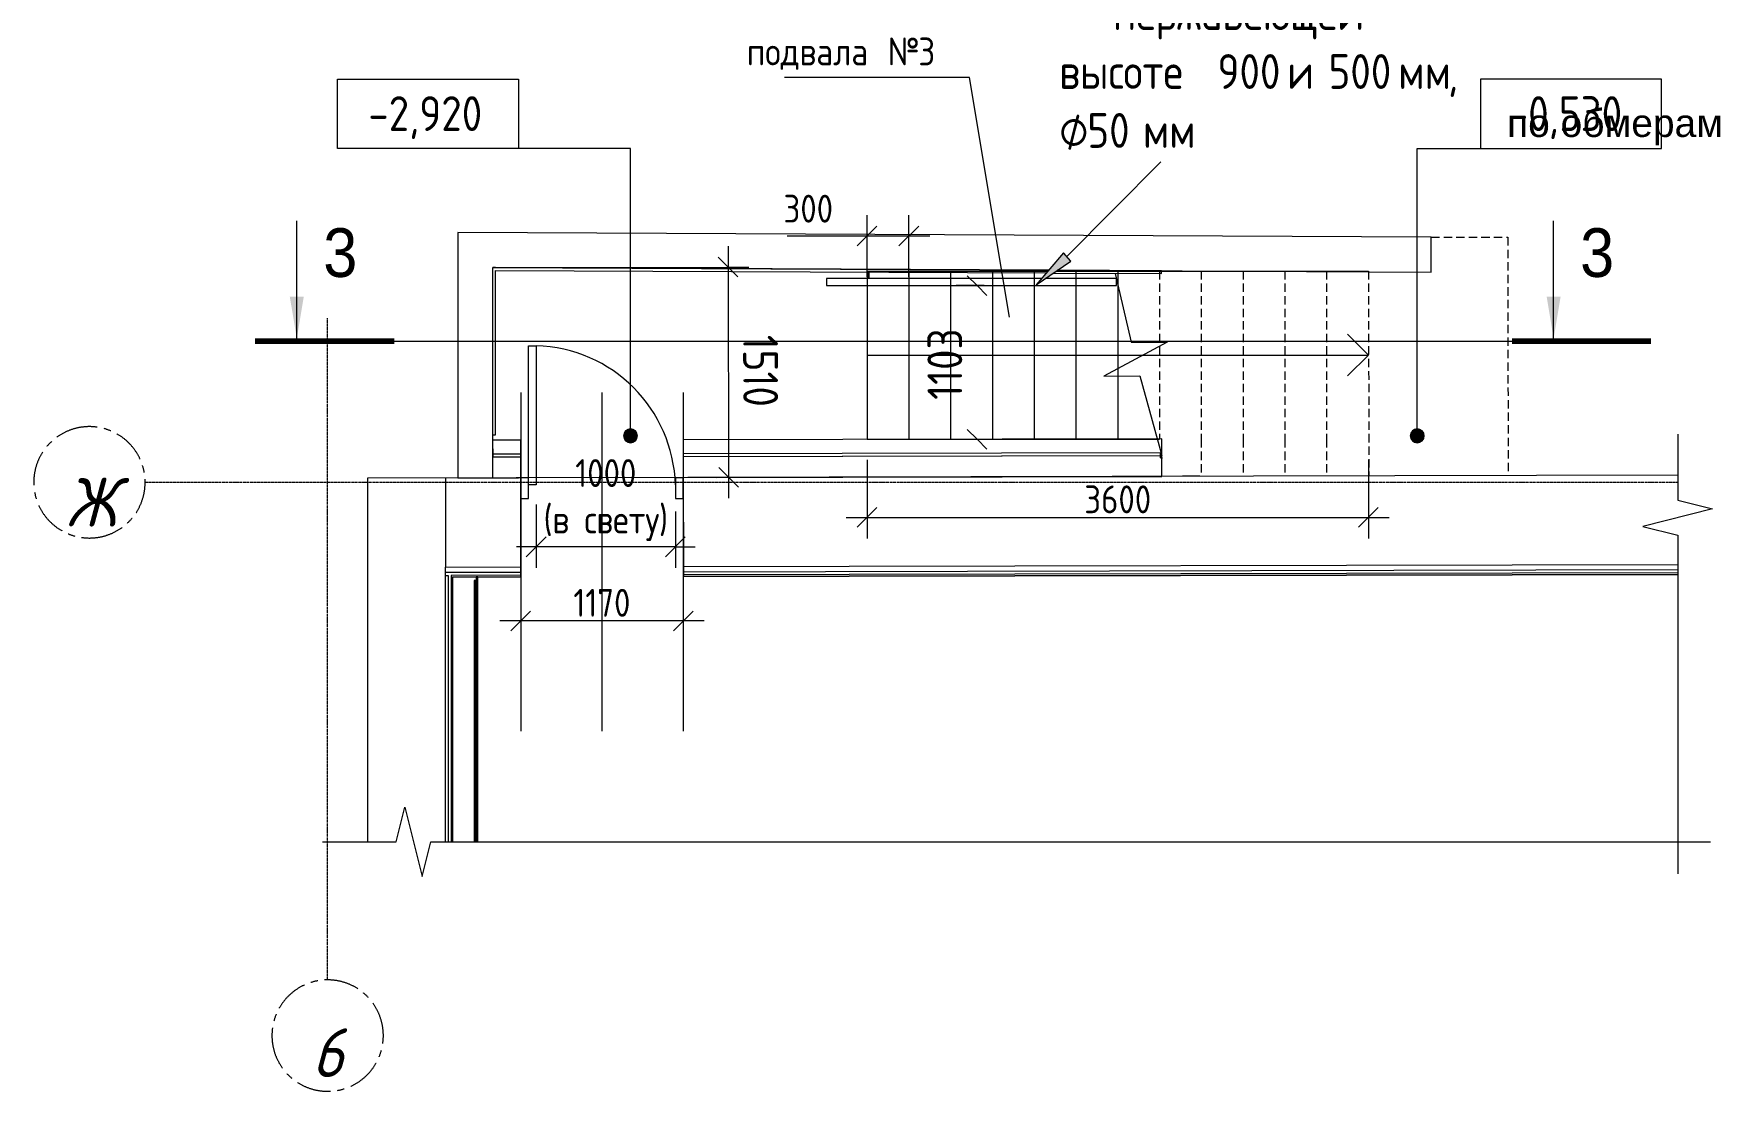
# Model space of a CAD drawing. Header units: millimetres. Extents: x 504091 to 2165846, y 135022 to 442887.
# Drawn here: x 1389419 to 1401530, y 267211 to 274808 of the extents above; entities that cross this region are included whole.
import ezdxf

# ---------------------------------------------------------------- set-up
doc = ezdxf.new("R2010")
doc.units = ezdxf.units.MM
for name, pattern in [('ADSK_Линия сетки', [25, 20, -2.5, 0, -2.5]), ('IMPORT-ADSK_Штриховая_ш3 п1_5 _2_', [4.5, 3, -1.5]), ('осеваяX2', [4, 2.5, -0.5, 0.5, -0.5])]:
    doc.linetypes.add(name, pattern=pattern)
doc.layers.get('Defpoints').update_dxf_attribs({"color": 255})
for name, color, linetype, lineweight in [('+АР_Вспомогательная', 7, 'Continuous', 9), ('+АР_Выноски', 4, 'Continuous', 9), ('A-ANNO-DIMS', 211, 'Continuous', 9), ('A-DETL', 90, 'Continuous', 9), ('A-DETL-GENF', 92, 'Continuous', 18), ('A-DETL-MEDM', 33, 'Continuous', 9), ('A-DETL-THIN', 151, 'Continuous', 18), ('G-ANNO-SYMB', 111, 'Continuous', 9), ('G-ANNO-TEXT', 231, 'Continuous', 9), ('S-STRS', 31, 'Continuous', 9), ('S-STRS-ANNO', 31, 'Continuous', 18), ('Аннотация', 7, 'Continuous', 9), ('Барболитна входные группы План подвала_dwg', 252, 'Continuous', 9), ('Двери', 7, 'Continuous', 20), ('Оси', 165, 'осеваяX2', 13), ('Перекрытие', 7, 'Continuous', 18), ('размеры', 7, 'Continuous', 9)]:
    doc.layers.add(name, color=color, linetype=linetype, lineweight=lineweight)
doc.layers.add('ВСПОМОГАТЕЛЬНЫЙ', color=52, linetype='Continuous', lineweight=5, plot=False)
doc.styles.add('Arial', font='arial.ttf', dxfattribs={"height": 250})
doc.styles.add('GOST 2.304_new', font='isocpeur.ttf', dxfattribs={"width": 0.9, "oblique": 15})
doc.styles.add('GOST Common', font='GOST_Common.ttf', dxfattribs={"width": 0.9, "height": 350})
doc.styles.add('GOST Common_1', font='GOST_Common.ttf', dxfattribs={"width": 0.9, "height": 250})
doc.styles.add('GOST Common_2', font='GOST_Common.ttf', dxfattribs={"width": 0.9, "height": 200})
doc.styles.add('GOST Common_4', font='GOST_Common.ttf', dxfattribs={"width": 0.9, "height": 200})
doc.styles.add('GOST Common_6', font='GOST_Common.ttf', dxfattribs={"width": 0.9, "height": 200})
doc.styles.get("Standard").update_dxf_attribs({"font": 'arial.ttf'})
doc.dimstyles.new('ADSK_Основной_2_5_мм_Округление_до_10_мм', dxfattribs={"dimscale": 304.8, "dimtxt": 251.428749, "dimasz": 0.463911, "dimexe": 0.492126, "dimexo": 0.492126, "dimgap": 0.098425, "dimtad": 1, "dimdec": 0, "dimrnd": 10, "dimdsep": 46, "dimtxsty": 'GOST Common_1', "dimblk1": 'OBLIQUE', "dimblk2": 'OBLIQUE', "dimsah": 1, "dimcen": 0.09, "dimdle": 0.492126, "dimazin": 2, "dimtfac": 1, "dimtdec": 4, "dimtix": 1, "dimtmove": 0, "dimatfit": 3, "dimfxl": 0, "dimtvp": 1, "dimtolj": 1, "dimtzin": 0, "dimlwd": 20, "dimlwe": 20, "dimarcsym": 0})
doc.dimstyles.new('ADSK_Основной_2_мм', dxfattribs={"dimscale": 304.8, "dimtxt": 201.142999, "dimasz": 0.463911, "dimexe": 0.492126, "dimexo": 0.492126, "dimgap": 0.098425, "dimtad": 1, "dimrnd": 0.01, "dimdsep": 46, "dimtxsty": 'GOST Common_4', "dimblk1": 'OBLIQUE', "dimblk2": 'OBLIQUE', "dimsah": 1, "dimcen": 0.09, "dimdle": 0.492126, "dimazin": 2, "dimtfac": 1, "dimtdec": 4, "dimtix": 1, "dimtmove": 0, "dimatfit": 3, "dimfxl": 0, "dimtvp": 1, "dimtolj": 1, "dimtzin": 0, "dimlwd": 20, "dimlwe": 20, "dimarcsym": 0})
doc.dimstyles.new('ADSK_Основной_2_мм_1', dxfattribs={"dimscale": 304.8, "dimtxt": 201.142999, "dimasz": 0.463911, "dimexe": 0.492126, "dimexo": 0.492126, "dimgap": 0.098425, "dimtad": 1, "dimrnd": 0.01, "dimdsep": 46, "dimtxsty": 'GOST Common_4', "dimblk1": 'OBLIQUE', "dimblk2": 'OBLIQUE', "dimsah": 1, "dimcen": 0.09, "dimdle": 0.492126, "dimazin": 2, "dimtfac": 1, "dimtdec": 4, "dimtix": 1, "dimtmove": 1, "dimatfit": 3, "dimfxl": 0, "dimtvp": 1, "dimtolj": 1, "dimtzin": 0, "dimlwd": 20, "dimlwe": 20, "dimarcsym": 0})

# ---------------------------------------------------------------- blocks, each defined once
blk = doc.blocks.new('Барболитна входные группы План подвала_dwg_Высотные отметки - Рамка-12095-План подвала-498584-3')
at = {"layer": 'Аннотация', "flags": 128}
blk.add_lwpolyline([(-6.5, 0), (-6.5, 5), (6.5, 5), (6.5, 0)], close=True, dxfattribs=at)
blk = doc.blocks.new('_Oblique')
at = {"color": 0, "linetype": 'ByBlock', "lineweight": -2}
blk.add_line((-0.5, -0.5), (0.5, 0.5), dxfattribs=at)
blk = doc.blocks.new('*D3051')
at = {"layer": 'A-ANNO-DIMS', "color": 0, "lineweight": 20, "transparency": 16777216}
for p, q in [((1395403, 271746), (1395403, 271183)), ((1399003, 271746), (1399003, 271183)), ((1395253, 271333), (1399153, 271333))]:
    blk.add_line(p, q, dxfattribs=at)
at = {"layer": 'Defpoints', "color": 0, "lineweight": 20, "transparency": 16777216}
for p in [(1395403, 271896), (1399003, 271896), (1399003, 271333)]:
    blk.add_point(p, dxfattribs=at)
at = {"layer": 'A-ANNO-DIMS', "color": 0, "lineweight": 20, "transparency": 16777216, "xscale": 141.4, "yscale": 141.4, "zscale": 141.4, "rotation": 180}
blk.add_blockref('_Oblique', (1395403, 271333), dxfattribs=at)
at = {"layer": 'A-ANNO-DIMS', "color": 0, "lineweight": 20, "transparency": 16777216, "xscale": 141.4, "yscale": 141.4, "zscale": 141.4}
blk.add_blockref('_Oblique', (1399003, 271333), dxfattribs=at)
at = {"layer": 'A-ANNO-DIMS', "color": 0, "transparency": 16777216, "insert": (1397203, 271463), "char_height": 200, "width": 605.47, "attachment_point": 5, "style": 'GOST Common_4'}
blk.add_mtext('\\A1;3600', dxfattribs=at)
blk = doc.blocks.new('*D3052')
at = {"layer": 'A-ANNO-DIMS', "color": 0, "lineweight": 20, "transparency": 16777216}
for p, q in [((1395403, 273061), (1395403, 273505)), ((1395703, 273061), (1395703, 273505)), ((1394829, 273355), (1395403, 273355)), ((1395253, 273355), (1395853, 273355))]:
    blk.add_line(p, q, dxfattribs=at)
at = {"layer": 'Defpoints', "color": 0, "lineweight": 20, "transparency": 16777216}
for p in [(1395703, 273355), (1395403, 272911), (1395703, 272911)]:
    blk.add_point(p, dxfattribs=at)
at = {"layer": 'A-ANNO-DIMS', "color": 0, "lineweight": 20, "transparency": 16777216, "xscale": 141.4, "yscale": 141.4, "zscale": 141.4, "rotation": 180}
blk.add_blockref('_Oblique', (1395403, 273355), dxfattribs=at)
at = {"layer": 'A-ANNO-DIMS', "color": 0, "lineweight": 20, "transparency": 16777216, "xscale": 141.4, "yscale": 141.4, "zscale": 141.4}
blk.add_blockref('_Oblique', (1395703, 273355), dxfattribs=at)
at = {"layer": 'A-ANNO-DIMS', "color": 0, "transparency": 16777216, "insert": (1394803, 273651), "char_height": 200, "width": 454.11, "attachment_point": 1, "line_spacing_factor": 1.022761, "style": 'GOST Common_4'}
blk.add_mtext('\\A1;300', dxfattribs=at)
blk = doc.blocks.new('*D3057')
at = {"layer": 'Defpoints', "color": 0, "lineweight": 20, "transparency": 16777216}
for p in [(1393027, 271577), (1394027, 271525), (1393027, 271122)]:
    blk.add_point(p, dxfattribs=at)
at = {"layer": 'размеры', "color": 0, "transparency": 16777216}
for p, q in [((1393027, 271427), (1393027, 270972)), ((1394027, 271375), (1394027, 270972)), ((1393027, 271122), (1392885, 271122)), ((1394027, 271122), (1393027, 271122)), ((1394027, 271122), (1394168, 271122))]:
    blk.add_line(p, q, dxfattribs=at)
at = {"layer": 'размеры', "color": 0, "transparency": 16777216, "xscale": 141.4, "yscale": 141.4, "zscale": 141.4}
blk.add_blockref('_Oblique', (1393027, 271122), dxfattribs=at)
at = {"layer": 'размеры', "color": 0, "transparency": 16777216, "xscale": 141.4, "yscale": 141.4, "zscale": 141.4, "rotation": 180}
blk.add_blockref('_Oblique', (1394027, 271122), dxfattribs=at)
at = {"layer": 'размеры', "color": 0, "lineweight": 20, "transparency": 16777216, "insert": (1393527, 271458), "char_height": 200, "attachment_point": 5, "style": 'GOST Common_6'}
blk.add_mtext('\\A1;1000 \\P(в свету)', dxfattribs=at)
blk = doc.blocks.new('*D3053')
at = {"layer": 'Defpoints', "color": 0, "lineweight": 20, "transparency": 16777216}
for p in [(1392916, 271006), (1394083, 271006), (1392916, 270590)]:
    blk.add_point(p, dxfattribs=at)
at = {"layer": 'размеры', "color": 0, "transparency": 16777216}
for p, q in [((1392916, 270856), (1392916, 270440)), ((1394083, 270856), (1394083, 270440)), ((1394233, 270590), (1392766, 270590))]:
    blk.add_line(p, q, dxfattribs=at)
at = {"layer": 'размеры', "color": 0, "transparency": 16777216, "xscale": 141.4, "yscale": 141.4, "zscale": 141.4, "rotation": 180}
blk.add_blockref('_Oblique', (1392916, 270590), dxfattribs=at)
at = {"layer": 'размеры', "color": 0, "transparency": 16777216, "xscale": 141.4, "yscale": 141.4, "zscale": 141.4}
blk.add_blockref('_Oblique', (1394083, 270590), dxfattribs=at)
at = {"layer": 'размеры', "color": 0, "lineweight": 20, "transparency": 16777216, "insert": (1393499, 270720), "char_height": 200, "attachment_point": 5, "style": 'GOST Common_6'}
blk.add_mtext('\\A1;1170', dxfattribs=at)
blk = doc.blocks.new('Ось сетки - Круг_Ø8 мм-8258-План подвала')
at = {"layer": 'Оси', "linetype": 'ByBlock', "lineweight": 20}
for start, end in [(360, 180), (180, 360)]:
    blk.add_arc((0, 0), 4, start, end, dxfattribs=at)

msp = doc.modelspace()

# ---------------------------------------------------------------- hatches: boundary and pattern name
at = {"layer": 'A-DETL-GENF'}
for color, points in [(250, [(1396616.2842, 273003.2151), (1396866.2548, 273173.7278), (1396813.6054, 273232.6149)]), (250, [(1393704.0379, 271869.826), (1393716.9789, 271871.5297), (1393729.0379, 271876.5248), (1393739.3933, 271884.4707), (1393747.3392, 271894.826), (1393752.3342, 271906.8851), (1393754.0379, 271919.826), (1393752.3342, 271932.767), (1393747.3392, 271944.826), (1393739.3933, 271955.1814), (1393729.0379, 271963.1273), (1393716.9789, 271968.1223), (1393704.0379, 271969.826), (1393691.097, 271968.1223), (1393679.0379, 271963.1273), (1393668.6826, 271955.1814), (1393660.7366, 271944.826), (1393655.7416, 271932.767), (1393654.0379, 271919.826), (1393655.7416, 271906.8851), (1393660.7366, 271894.826), (1393668.6826, 271884.4707), (1393679.0379, 271876.5248), (1393691.097, 271871.5297)]), (250, [(1399353.9615, 271869.826), (1399366.9025, 271871.5297), (1399378.9615, 271876.5248), (1399389.3169, 271884.4707), (1399397.2628, 271894.826), (1399402.2578, 271906.8851), (1399403.9615, 271919.826), (1399402.2578, 271932.767), (1399397.2628, 271944.826), (1399389.3169, 271955.1814), (1399378.9615, 271963.1273), (1399366.9025, 271968.1223), (1399353.9615, 271969.826), (1399341.0206, 271968.1223), (1399328.9615, 271963.1273), (1399318.6062, 271955.1814), (1399310.6602, 271944.826), (1399305.6652, 271932.767), (1399303.9615, 271919.826), (1399305.6652, 271906.8851), (1399310.6602, 271894.826), (1399318.6062, 271884.4707), (1399328.9615, 271876.5248), (1399341.0206, 271871.5297)]), (150, [(1392594.8335, 269003.2175), (1392594.8335, 270879.4667), (1392582.8335, 270879.4667), (1392582.8335, 269003.2175)]), (150, [(1392607.7608, 269003.2175), (1392607.7608, 270905.3234), (1392595.7608, 270905.3234), (1392595.7608, 269003.2175)])]:
    msp.add_hatch(color=color, dxfattribs=at).paths.add_polyline_path(points)

# ---------------------------------------------------------------- linework, layer by layer
at = {"layer": '+АР_Вспомогательная', "color": 7, "linetype": 'Continuous', "ltscale": 50}
for points in [[(1397183.551, 273086.2072), (1397300.5659, 272591.6971), (1397558.2593, 272592.3333), (1397104.1051, 272348.6757), (1397361.7984, 272349.3119), (1397519.3633, 271778.0268)], [(1401224.3592, 271930.1683), (1401224.3592, 271456.4094), (1401474.3592, 271393.9094), (1400974.3592, 271268.9094), (1401224.3592, 271206.4094), (1401224.3592, 268772.6993)], [(1391492.0814, 269003.2175), (1392020.6812, 269003.2175), (1392083.1812, 269253.2175), (1392208.1812, 268753.2175), (1392270.6812, 269003.2175), (1401458.5627, 269003.2175)]]:
    msp.add_lwpolyline(points, dxfattribs=at)
at = {"layer": '+АР_Выноски', "color": 7, "linetype": 'Continuous', "ltscale": 100}
for p, q in [((1391308.1263, 272618.8949), (1391308.1263, 273463.3349)), ((1400333.26, 272618.8949), (1400333.26, 273463.3349))]:
    msp.add_line(p, q, dxfattribs=at)
at = {"layer": '+АР_Выноски', "color": 7, "linetype": 'Continuous', "ltscale": 100, "const_width": 40}
for points in [[(1391008.1263, 272598.8949), (1392008.1263, 272598.8949)], [(1400033.26, 272598.8949), (1401033.26, 272598.8949)]]:
    msp.add_lwpolyline(points, dxfattribs=at)
at = {"layer": '+АР_Выноски', "color": 7, "linetype": 'Continuous', "ltscale": 100}
for points in [[(1391308.1263, 272618.8949), (1391358.4044, 272919.345), (1391257.8483, 272919.345)], [(1400333.26, 272618.8949), (1400383.538, 272919.345), (1400282.982, 272919.345)]]:
    msp.add_solid(points, dxfattribs=at)
at = {"layer": 'A-DETL', "color": 18, "lineweight": 18, "true_color": 0x000000}
for p, q in [((1395738.6611, 274492.9839), (1394809.6442, 274492.9839)), ((1396139.0486, 274492.9839), (1395738.6611, 274492.9839)), ((1396424.8315, 272770.5522), (1396139.0486, 274492.9839)), ((1396837.5431, 273207.9403), (1397512.8276, 273887.4618)), ((1392915.8717, 271887.7109), (1392714.63, 271887.7109)), ((1392714.63, 271887.7109), (1392714.8866, 271767.7112)), ((1392916.1283, 271768.0703), (1392915.8717, 271888.07)), ((1397519.3836, 271897.9852), (1394082.2944, 271890.7055)), ((1394082.2944, 271890.7055), (1394082.551, 271770.7058)), ((1397519.6402, 271777.9855), (1397519.3836, 271897.9852)), ((1392714.8866, 271767.7112), (1392915.8717, 271768.0703)), ((1394082.5511, 271770.6358), (1397519.6402, 271777.9855)), ((1394115.6204, 271620.7061), (1392883.123, 271618.0706)), ((1397793.1095, 271628.5699), (1397668.1095, 271628.5699))]:
    msp.add_line(p, q, dxfattribs=at)
at = {"layer": 'A-DETL', "color": 18, "true_color": 0x000000}
for p, q in [((1393704.0379, 273982.2729), (1392250.5322, 273982.2729)), ((1393704.0379, 271969.826), (1393704.0379, 273982.2729)), ((1399353.9615, 271969.826), (1399353.9615, 273982.2729)), ((1399353.9615, 273982.2729), (1400456.8688, 273982.2729)), ((1392734.8866, 273127.7435), (1392714.8866, 273127.838)), ((1396707.2516, 273108.9712), (1392734.8866, 273127.7435)), ((1392734.8866, 271926.954), (1392734.8866, 273107.7432)), ((1392734.8866, 273107.7432), (1396690.1178, 273089.0519)), ((1395416.5097, 273048.2017), (1395416.7312, 273095.0696)), ((1395416.7312, 273095.0696), (1395416.5097, 273048.2017)), ((1397516.8022, 273105.1454), (1396770.8812, 273108.6705)), ((1397516.7077, 273085.1457), (1397516.8022, 273105.1454)), ((1396741.7627, 273088.8078), (1397516.7077, 273085.1457)), ((1392714.8866, 271926.954), (1392734.8866, 271926.954)), ((1392915.8717, 271787.7113), (1392714.8866, 271787.7113)), ((1392714.8866, 271767.7112), (1392915.8717, 271768.0703)), ((1392916.1283, 271768.0703), (1392916.0856, 271788.0702)), ((1392916.4491, 271618.0706), (1392916.1283, 271768.0703)), ((1397510.3779, 271797.9657), (1394082.5082, 271790.7058)), ((1394082.5082, 271790.7058), (1394082.551, 271770.7058)), ((1394082.551, 271770.7058), (1394082.8717, 271620.7061)), ((1394082.5511, 271770.6358), (1397510.4206, 271777.9658)), ((1397510.4206, 271777.9658), (1397510.3779, 271797.9657)), ((1397519.6331, 271777.9855), (1397510.4206, 271777.9658)), ((1397510.4548, 271761.9846), (1397510.5883, 271790.2201)), ((1397510.5883, 271790.2201), (1397510.4548, 271761.9846)), ((1397510.4548, 271761.9846), (1397523.6213, 271761.9224)), ((1397519.9539, 271627.9858), (1397519.6331, 271777.9855)), ((1392375.7608, 271616.9857), (1392375.7608, 270976.9842)), ((1392917.9032, 270938.072), (1392375.7608, 270936.9839)), ((1392375.7608, 270916.9839), (1392395.7608, 270917.0266)), ((1392395.7608, 270917.0266), (1392395.7608, 269003.2175)), ((1392917.9459, 270918.072), (1392415.7608, 270917.0694)), ((1392415.7608, 270917.0694), (1392415.7608, 269003.2175)), ((1392917.9459, 270918.072), (1392917.9032, 270938.072)), ((1392917.9716, 270906.072), (1392917.9459, 270918.072)), ((1394084.2409, 270980.7076), (1394084.3686, 270920.7075)), ((1401224.3592, 270955.9054), (1394084.326, 270940.6374)), ((1394084.3686, 270920.7075), (1394084.3942, 270908.7075)), ((1401224.3592, 270935.9053), (1394084.3687, 270920.6375)), ((1394084.3901, 270910.6375), (1401224.3592, 270925.9053)), ((1394084.3944, 270908.6375), (1401224.3592, 270923.9053)), ((1392425.7608, 270907.0908), (1392917.9672, 270908.1433)), ((1392425.7608, 269003.2175), (1392425.7608, 270907.0908)), ((1392427.7608, 270905.095), (1392917.9716, 270906.072)), ((1392427.7608, 269003.2175), (1392427.7608, 270905.095))]:
    msp.add_line(p, q, dxfattribs=at)
at = {"layer": 'A-DETL', "color": 18, "linetype": 'IMPORT-ADSK_Штриховая_ш3 п1_5 _2_', "lineweight": 18, "true_color": 0x000000}
for p, q in [((1396654.98, 273048.2017), (1395112.1606, 273048.2017)), ((1395112.1606, 273048.2017), (1395112.1606, 272998.2017)), ((1395112.1606, 272998.2017), (1397193.1095, 272998.2017)), ((1397193.1095, 273048.2017), (1396682.2343, 273048.2017)), ((1397193.1095, 272998.2017), (1397193.1095, 273048.2017)), ((1392959.3731, 271618.2337), (1392899.3731, 271618.2337))]:
    msp.add_line(p, q, dxfattribs=at)
at = {"layer": 'A-DETL-MEDM', "color": 18, "true_color": 0x000000}
for p, q in [((1392464.8866, 273379.0222), (1392464.8866, 271617.4436)), ((1399453.9777, 273345.9937), (1392464.8866, 273379.0222)), ((1399452.7962, 273095.9965), (1399453.9777, 273345.9937)), ((1392714.8866, 271787.7113), (1392714.8866, 273127.838)), ((1392714.8866, 273127.838), (1396707.2516, 273108.9712)), ((1396770.8812, 273108.6705), (1399452.7962, 273095.9965)), ((1392714.8866, 271767.7112), (1392714.8866, 271787.7113)), ((1392714.8866, 271617.4436), (1392714.8866, 271767.7112)), ((1392883.123, 271618.0706), (1391815.7608, 271615.7882)), ((1391815.7608, 271615.7882), (1391815.7608, 269003.2175)), ((1392464.8866, 271617.4436), (1392714.8866, 271617.4436)), ((1392714.8866, 271617.7109), (1392899.3731, 271618.2337)), ((1392917.9032, 270938.072), (1392916.4491, 271618.0706)), ((1394082.8717, 271620.7061), (1397519.9539, 271627.9858)), ((1394082.8717, 271620.7061), (1394084.2403, 270980.7076)), ((1401224.3592, 271635.9072), (1394115.6204, 271620.7061)), ((1392375.7608, 270976.9842), (1392917.8175, 270978.1434)), ((1392375.7608, 269003.2175), (1392375.7608, 270976.9842)), ((1394084.2403, 270980.7076), (1401224.3592, 270995.9057))]:
    msp.add_line(p, q, dxfattribs=at)
at = {"layer": 'A-DETL-THIN', "color": 18, "true_color": 0x000000}
for p, q in [((1394404.9713, 273281.4523), (1394408.842, 271471.3328)), ((1396813.6054, 273232.6149), (1396616.2842, 273003.2151)), ((1396866.2548, 273173.7278), (1396813.6054, 273232.6149)), ((1392864.8863, 273128.1587), (1394405.292, 273131.4527)), ((1394405.292, 273131.4527), (1394334.441, 273202.0013)), ((1394405.292, 273131.4527), (1394555.2917, 273131.7734)), ((1394476.1431, 273060.904), (1394405.292, 273131.4527)), ((1396616.2842, 273003.2151), (1396866.2548, 273173.7278)), ((1396193.0494, 272998.2017), (1396043.0494, 272998.2017)), ((1396122.3494, 273068.9017), (1396193.0494, 272998.2017)), ((1396193.0494, 272998.2017), (1396263.7494, 272927.5017)), ((1396243.0645, 272998.2017), (1396193.0494, 272998.2017)), ((1396122.3494, 271965.4778), (1396193.0494, 271894.7778)), ((1396169.4223, 271894.7778), (1396193.0494, 271894.7778)), ((1396193.0494, 271894.7778), (1396263.7494, 271824.0778)), ((1396193.0494, 271894.7778), (1396343.0494, 271894.7778)), ((1394408.5212, 271621.3325), (1394337.6702, 271691.8811)), ((1394319.3699, 271621.1418), (1394408.5212, 271621.3325)), ((1394408.5212, 271621.3325), (1394558.5209, 271621.6532)), ((1394479.3722, 271550.7838), (1394408.5212, 271621.3325)), ((1392594.8335, 270879.4667), (1392582.8335, 270879.4667)), ((1392582.8335, 270879.4667), (1392582.8335, 269003.2175)), ((1392594.8335, 269003.2175), (1392594.8335, 270879.4667)), ((1392607.7608, 270905.3234), (1392595.7608, 270905.3234)), ((1392595.7608, 270905.3234), (1392595.7608, 269003.2175)), ((1392607.7608, 269003.2175), (1392607.7608, 270905.3234))]:
    msp.add_line(p, q, dxfattribs=at)
at = {"layer": 'A-DETL-THIN'}
for centre, start, end in [((1393704.0379, 271919.826), 0, 180), ((1393704.0379, 271919.826), 180, 0), ((1399353.9615, 271919.826), 0, 180), ((1399353.9615, 271919.826), 180, 0)]:
    msp.add_arc(centre, 50, start, end, dxfattribs=at)
at = {"layer": 'G-ANNO-SYMB', "color": 18, "lineweight": 20, "true_color": 0x000000}
msp.add_line((1391433.6942, 272598.8949), (1400204.5397, 272598.8949), dxfattribs=at)
at = {"layer": 'S-STRS', "color": 18, "linetype": 'IMPORT-ADSK_Штриховая_ш3 п1_5 _2_', "ltscale": 20, "true_color": 0x000000}
for p, q in [((1399453.9777, 273345.9937), (1400003.4958, 273345.9937)), ((1400003.4958, 273345.9937), (1400006.5095, 271631.1646)), ((1397503.3631, 273102.586), (1397503.3631, 271895.6338)), ((1397503.3631, 273102.586), (1397503.3631, 271895.6338)), ((1397803.3631, 273102.586), (1397803.3631, 271895.6338)), ((1398103.3631, 273102.586), (1398103.3631, 271895.6338)), ((1398403.3631, 273102.586), (1398403.3631, 271895.6338)), ((1398703.3631, 273102.586), (1398703.3631, 271895.6338)), ((1399003.3631, 273102.586), (1399006.5095, 271631.1646)), ((1397803.3631, 271895.6338), (1397803.3631, 271628.5699)), ((1398103.3631, 271895.6338), (1398103.3631, 271629.2334)), ((1398403.3631, 271895.6338), (1398403.3631, 271629.8749)), ((1398703.3631, 271895.6338), (1398703.3631, 271630.5164))]:
    msp.add_line(p, q, dxfattribs=at)
at = {"layer": 'S-STRS', "color": 18, "true_color": 0x000000}
for p, q in [((1395403.3631, 273102.586), (1395403.3631, 271895.6338)), ((1395403.3631, 273102.586), (1395703.3631, 273102.586)), ((1395403.3631, 273102.586), (1395403.3631, 271895.6338)), ((1395703.3631, 273102.586), (1396003.3631, 273102.586)), ((1395703.3631, 273102.586), (1395703.3631, 271895.6338)), ((1395703.3631, 273102.586), (1395703.3631, 271895.6338)), ((1396003.3631, 273102.586), (1396303.3631, 273102.586)), ((1396003.3631, 273102.586), (1396003.3631, 271895.6338)), ((1396003.3631, 273102.586), (1396003.3631, 271895.6338)), ((1396303.3631, 273102.586), (1396603.3631, 273102.586)), ((1396303.3631, 273102.586), (1396303.3631, 271895.6338)), ((1396303.3631, 273102.586), (1396303.3631, 271895.6338)), ((1396603.3631, 273102.586), (1396701.7593, 273102.586)), ((1396603.3631, 273102.586), (1396603.3631, 271895.6338)), ((1396603.3631, 273102.586), (1396603.3631, 271895.6338)), ((1396761.9614, 273102.586), (1396903.3631, 273102.586)), ((1396903.3631, 273102.586), (1397203.3631, 273102.586)), ((1396903.3631, 273102.586), (1396903.3631, 271895.6338)), ((1396903.3631, 273102.586), (1396903.3631, 271895.6338)), ((1397203.3631, 273102.586), (1397503.3631, 273102.586)), ((1397203.3631, 273102.586), (1397203.3631, 271895.6338)), ((1397203.3631, 273102.586), (1397203.3631, 271895.6338)), ((1397503.3631, 273102.586), (1397803.3631, 273102.586)), ((1397803.3631, 273102.586), (1398103.3631, 273102.586)), ((1398103.3631, 273102.586), (1398403.3631, 273102.586)), ((1398403.3631, 273102.586), (1398703.3631, 273102.586)), ((1398703.3631, 273102.586), (1399003.3631, 273102.586)), ((1395403.3631, 271895.6338), (1395703.3631, 271895.6338)), ((1395703.3631, 271895.6338), (1396003.3631, 271895.6338)), ((1396003.3631, 271895.6338), (1396303.3631, 271895.6338)), ((1396303.3631, 271895.6338), (1396603.3631, 271895.6338)), ((1396603.3631, 271895.6338), (1396903.3631, 271895.6338)), ((1396903.3631, 271895.6338), (1397203.3631, 271895.6338)), ((1397203.3631, 271895.6338), (1397503.3631, 271895.6338))]:
    msp.add_line(p, q, dxfattribs=at)
at = {"layer": 'S-STRS-ANNO', "color": 18, "true_color": 0x000000}
for p, q in [((1399003.3631, 272499.1099), (1398853.3631, 272649.1099)), ((1395403.3631, 272499.1099), (1395703.3631, 272499.1099)), ((1395703.3631, 272499.1099), (1396003.3631, 272499.1099)), ((1396003.3631, 272499.1099), (1396303.3631, 272499.1099)), ((1396303.3631, 272499.1099), (1396603.3631, 272499.1099)), ((1396603.3631, 272499.1099), (1396903.3631, 272499.1099)), ((1396903.3631, 272499.1099), (1397203.3631, 272499.1099)), ((1397203.3631, 272499.1099), (1397503.3631, 272499.1099)), ((1397503.3631, 272499.1099), (1397803.3631, 272499.1099)), ((1397803.3631, 272499.1099), (1398103.3631, 272499.1099)), ((1398103.3631, 272499.1099), (1398403.3631, 272499.1099)), ((1398403.3631, 272499.1099), (1398703.3631, 272499.1099)), ((1398703.3631, 272499.1099), (1399003.3631, 272499.1099)), ((1399003.3631, 272499.1099), (1398853.3631, 272349.1099))]:
    msp.add_line(p, q, dxfattribs=at)
at = {"layer": 'ВСПОМОГАТЕЛЬНЫЙ', "color": 6}
for p, q in [((1392915.8717, 272229.767), (1392915.8717, 269797.6255)), ((1393499.3717, 272229.767), (1393499.3717, 269797.6255)), ((1394082.8717, 272229.767), (1394082.8717, 269797.6255))]:
    msp.add_line(p, q, dxfattribs=at)
at = {"layer": 'Двери'}
msp.add_lwpolyline([(1392971.8717, 272566.1407), (1393026.8717, 272566.1407), (1393026.8717, 271566.1407), (1392971.8717, 271566.1407), (1392971.8717, 272566.1407)], dxfattribs=at)
msp.add_arc((1392999.6195, 271538.8885), 1027.6136, 1.5196561, 88.48034389, dxfattribs=at)
at = {"layer": 'Оси', "linetype": 'ADSK_Линия сетки'}
for p, q in [((1391529.7442, 268011.3104), (1391529.7442, 272763.3368)), ((1390219.168, 271585.3384), (1401224.3592, 271585.3384))]:
    msp.add_line(p, q, dxfattribs=at)
at = {"layer": 'Перекрытие'}
for points in [[(1392915.8717, 271468.1407), (1392971.8717, 271468.1407), (1392971.8717, 271618.2473), (1392915.8717, 271618.1407)], [(1394026.8717, 271468.1407), (1394082.8717, 271468.1407), (1394082.8717, 271618.2473), (1394026.8717, 271618.1407)]]:
    msp.add_lwpolyline(points, close=True, dxfattribs=at)

# ---------------------------------------------------------------- block references
at = {"layer": 'Барболитна входные группы План подвала_dwg', "color": 250, "lineweight": 18, "xscale": 99.99999999999993, "yscale": 99.99999999999993, "zscale": 99.99999999999993}
msp.add_blockref('Барболитна входные группы План подвала_dwg_Высотные отметки - Рамка-12095-План подвала-498584-3', (1392250.5322, 273982.2729), dxfattribs=at)
at = {"layer": 'Барболитна входные группы План подвала_dwg', "color": 250, "lineweight": 18, "extrusion": (0, 0, -1), "xscale": 99.99999999999993, "yscale": 99.99999999999993, "zscale": -99.99999999999993}
msp.add_blockref('Барболитна входные группы План подвала_dwg_Высотные отметки - Рамка-12095-План подвала-498584-3', (-1400456.8688, 273982.2729), dxfattribs=at)
at = {"layer": 'Оси', "lineweight": 20, "xscale": 99.99999999999993, "yscale": 99.99999999999993, "zscale": 99.99999999999993, "rotation": 270}
msp.add_blockref('Ось сетки - Круг_Ø8 мм-8258-План подвала', (1389819.168, 271585.3384), dxfattribs=at)
at = {"layer": 'Оси', "lineweight": 20, "xscale": 99.99999999999993, "yscale": 99.99999999999993, "zscale": 99.99999999999993}
msp.add_blockref('Ось сетки - Круг_Ø8 мм-8258-План подвала', (1391529.7442, 267611.3104), dxfattribs=at)

# ---------------------------------------------------------------- texts
at = {"layer": '+АР_Выноски', "color": 7, "linetype": 'Continuous', "ltscale": 100, "style": 'Arial', "width": 0.9}
for p in [(1391498.2155, 273060.4101), (1400523.3492, 273060.4101)]:
    msp.add_text('3', height=350, dxfattribs=at).set_placement(p)
at = {"layer": 'G-ANNO-TEXT', "color": 7, "attachment_point": 1}
for s, insert, char_height, width, style in [('нержавеющей', (1397169.5216, 275084.5364), 250, 2337.72075, 'GOST Common_1'), ('подвала', (1394539.2427, 274780.0276), 200, 1147.214813, 'GOST Common'), ('\\fGOST Common|b0|i0|c204|p34|;\\W.9;№', (1395551.2739, 274780.0276), 200, 266.961937, 'GOST Common'), ('\\fGOST Common|b0|i0|c204|p34|;\\W.9;3', (1395771.5396, 274780.0276), 200, 151.518938, 'GOST Common'), ('высоте', (1396782.5685, 274661.2031), 250, 1212.1515, 'GOST Common_1'), (' 900 ', (1397782.6935, 274661.2031), 250, 772.025062, 'GOST Common_1'), ('\\fGOST Common|b0|i0|c204|p34|;\\W.9;и', (1398419.6778, 274661.2031), 250, 194.810063, 'GOST Common_1'), (' 500 ', (1398580.4122, 274661.2031), 250, 772.025062, 'GOST Common_1'), ('мм', (1399217.3966, 274661.2031), 250, 432.91125, 'GOST Common_1'), ('\\fGOST Common|b0|i0|c204|p34|;\\W.9;,', (1399574.5841, 274661.2031), 250, 93.797437, 'GOST Common_1'), ('-2,920', (1391821.8561, 274358.7868), 250, 1010.12625, 'GOST Common_1'), ('-0,530', (1400004.4449, 274358.7868), 250, 1067.84775, 'GOST Common_1'), ('\\fGOST Common|b0|i0|c254|p34|;\\W.9;⌀', (1396782.5685, 274237.8698), 250, 245.316375, 'GOST Common_2'), ('50 ', (1396984.9747, 274237.8698), 250, 483.417562, 'GOST Common_1'), ('мм', (1397383.8341, 274237.8698), 250, 432.91125, 'GOST Common_1')]:
    msp.add_mtext(s, dxfattribs=dict(at, insert=insert, char_height=char_height, width=width, style=style))
at = {"layer": 'G-ANNO-TEXT', "color": 7, "char_height": 250, "width": 663.79725, "attachment_point": 1, "style": 'GOST Common_1'}
for s, insert, rotation in [('1510', (1394762.8457, 272645.6291), 270.12251873), ('1103', (1395836.5355, 272178.015), 90)]:
    msp.add_mtext(s, dxfattribs=dict(at, insert=insert, rotation=rotation))
at = {"layer": 'ВСПОМОГАТЕЛЬНЫЙ', "color": 6, "insert": (1399999.0805, 274266.0333), "char_height": 200, "attachment_point": 1}
msp.add_mtext_dynamic_manual_height_columns('по обмерам', width=1901.263189, gutter_width=1, heights=[0], dxfattribs=at)
at = {"layer": 'Оси', "char_height": 350, "attachment_point": 5, "line_spacing_factor": 1.022766, "style": 'GOST 2.304_new'}
for s, insert, width in [('\\pt89.999,180.0015,270.0005,359.9995,449.9985,540.001,630,719.999,810.0015,900.0005,989.9995,1079.9985,1170.001,1260,1349.999,1440.0015,1530.0005,1619.9995,1709.9985,1800.001,1890,1979.999,2070.0015,2160.0005,2249.9995,2339.9985,2430.001,2520,2609.999,2700.0015,2790.0005,2879.9995;Ж', (1389833.6451, 271442.4874), 327.6), ('\\pt89.999,180.0015,270.0005,359.9995,449.9985,540.001,630,719.999,810.0015,900.0005,989.9995,1079.9985,1170.001,1260,1349.999,1440.0015,1530.0005,1619.9995,1709.9985,1800.001,1890,1979.999,2070.0015,2160.0005,2249.9995,2339.9985,2430.001,2520,2609.999,2700.0015,2790.0005,2879.9995;6', (1391528.9135, 267488.4058), 232.2)]:
    msp.add_mtext(s, dxfattribs=dict(at, insert=insert, width=width))

# ---------------------------------------------------------------- dimensions: what is measured, and where the dimension line sits
at = {"layer": 'A-ANNO-DIMS', "color": 18, "true_color": 0x000000}
dim = msp.add_linear_dim(base=(1395703.3631, 273354.7614), p1=(1395403.3631, 272911.0368), p2=(1395703.3631, 272911.0368), dimstyle='ADSK_Основной_2_мм_1', override={"dimpost": '<>', "dimfxl": 300}, dxfattribs=at)
dim.commit()
dim.dimension.update_dxf_attribs({"geometry": '*D3052', "text_midpoint": (1395029.6131, 273354.7614), "dimtype": 160})
dim = msp.add_linear_dim(base=(1399003.3631, 271333.2676), p1=(1395403.3631, 271895.6338), p2=(1399003.3631, 271895.6338), dimstyle='ADSK_Основной_2_мм', override={"dimpost": '<>', "dimfxl": 3600}, dxfattribs=at)
dim.commit()
dim.dimension.update_dxf_attribs({"geometry": '*D3051', "text_midpoint": (1397203.3631, 271463.2676)})
at = {"layer": 'размеры', "lineweight": 20}
dim = msp.add_linear_dim(base=(1393026.8717, 271121.7122), p1=(1394026.8717, 271525.3029), p2=(1393026.8717, 271577.045), text='1000 \\P(в свету)', dimstyle='ADSK_Основной_2_5_мм_Округление_до_10_мм', override={"dimtxt": 230, "dimpost": '<>', "dimtxsty": 'GOST Common_6', "dimfxl": 1618.654565, "dimlwd": 65535, "dimlwe": 65535}, dxfattribs=at)
dim.commit()
dim.dimension.update_dxf_attribs({"geometry": '*D3057', "text_midpoint": (1393526.8717, 271458.3788)})
dim = msp.add_linear_dim(base=(1392915.8717, 270589.9707), p1=(1394082.8717, 271006.1407), p2=(1392915.8717, 271006.1407), dimstyle='ADSK_Основной_2_5_мм_Округление_до_10_мм', override={"dimtxt": 230, "dimpost": '<>', "dimtxsty": 'GOST Common_6', "dimfxl": 1618.654565, "dimlwd": 65535, "dimlwe": 65535}, dxfattribs=at)
dim.commit()
dim.dimension.update_dxf_attribs({"geometry": '*D3053', "text_midpoint": (1393499.3717, 270719.9707)})

doc.saveas('drawing.dxf')
